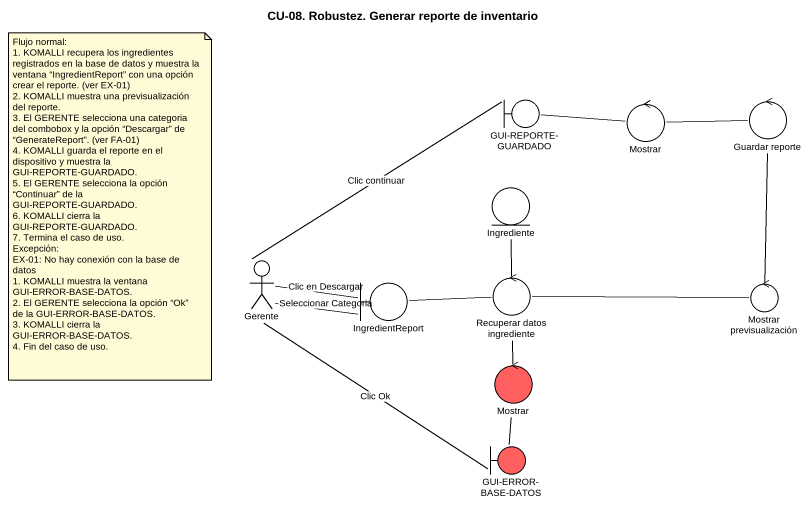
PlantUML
@startuml
title CU-08. Robustez. Generar reporte de inventario
boundary "GUI-REPORTE-GUARDADO" as GUI_REPORTE_GUARDADO
control Mostrar
control "Guardar reporte" as Guardar_reporte
entity Ingrediente
actor Gerente
boundary IngredientReport
control "Recuperar datos ingrediente" as Recuperar_datos_ingrediente
control "Mostrar previsualización" as Mostrar_previsualización
control "Mostrar" as Mostrar_2 #FF5F5F
boundary "GUI-ERROR-BASE-DATOS" as GUI_ERROR_BASE_DATOS #FF5F5F
GUI_REPORTE_GUARDADO -- Gerente : Clic continuar
Mostrar -left- GUI_REPORTE_GUARDADO
Guardar_reporte -left- Mostrar
Gerente -right- IngredientReport : Seleccionar Categoria
Gerente -right- IngredientReport : Clic en Descargar
IngredientReport -right- Recuperar_datos_ingrediente
Recuperar_datos_ingrediente -up- Ingrediente
Recuperar_datos_ingrediente -right- Mostrar_previsualización
Recuperar_datos_ingrediente -- Mostrar_2
Mostrar_previsualización -up- Guardar_reporte
Mostrar_2 -- GUI_ERROR_BASE_DATOS
GUI_ERROR_BASE_DATOS -up- Gerente : Clic Ok
note as N1
  Flujo normal:
  1. KOMALLI recupera los ingredientes registrados en la base de datos y muestra la ventana “IngredientReport” con una opción crear el reporte. (ver EX-01)
  2. KOMALLI muestra una previsualización del reporte.
  3. El GERENTE selecciona una categoria del combobox y la opción “Descargar” de “GenerateReport”. (ver FA-01)
  4. KOMALLI guarda el reporte en el dispositivo y muestra la GUI-REPORTE-GUARDADO.
  5. El GERENTE selecciona la opción “Continuar” de la
  GUI-REPORTE-GUARDADO.
  6. KOMALLI cierra la GUI-REPORTE-GUARDADO.
  7. Termina el caso de uso.
  Excepción:
  EX-01: No hay conexión con la base de datos
  1. KOMALLI muestra la ventana GUI-ERROR-BASE-DATOS.
  2. El GERENTE selecciona la opción “Ok” de la GUI-ERROR-BASE-DATOS.
  3. KOMALLI cierra la GUI-ERROR-BASE-DATOS.
  4. Fin del caso de uso.
end note
@enduml
